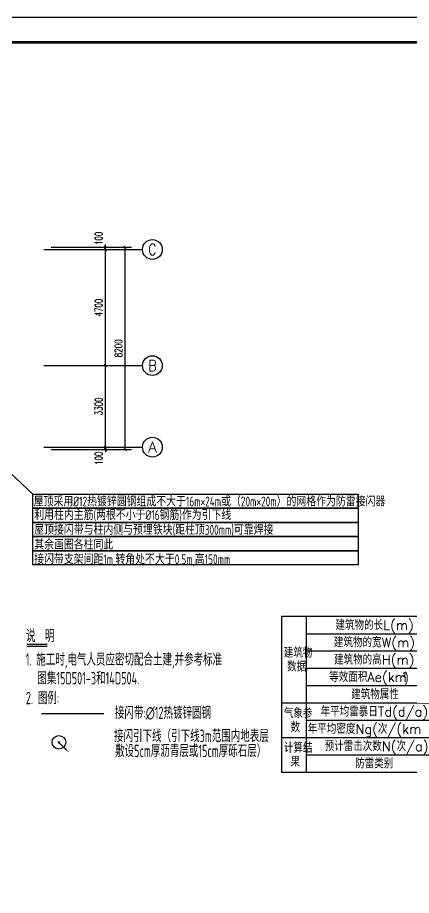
# Model space of a CAD drawing. Extents: x 5394041 to 5729212, y -433068 to -301615.
# Drawn here: x 5529501 to 5545440, y -397078 to -361551 of the extents above; entities that cross this region are included whole.
import ezdxf
from ezdxf.enums import TextEntityAlignment as Align

# ---------------------------------------------------------------- set-up
doc = ezdxf.new("R2010")
doc.units = 0
doc.header["$LTSCALE"] = 1000
doc.header["$MEASUREMENT"] = 0
doc.layers.get('0').update_dxf_attribs({"linetype": 'CONTINUOUS'})
doc.layers.get('Defpoints').update_dxf_attribs({"linetype": 'CONTINUOUS'})
for name, color, linetype in [('1', 7, 'CONTINUOUS'), ('AXIS_TEXT', 7, 'CONTINUOUS'), ('LWIRE', 4, 'CONTINUOUS'), ('PUB_TITLE', 4, 'CONTINUOUS'), ('TEL_TAB', 7, 'CONTINUOUS'), ('WINDOW', 4, 'CONTINUOUS'), ('WIRE-避雷', 4, 'CONTINUOUS'), ('建筑底图', 251, 'CONTINUOUS'), ('电信', 7, 'CONTINUOUS'), ('电气', 3, 'CONTINUOUS')]:
    doc.layers.add(name, color=color, linetype=linetype)
doc.styles.add('_TCH_AXIS', font='COMPLEX', dxfattribs={"bigfont": 'GBCBIG'})
doc.styles.add('_TCH_DIM', font='SIMPLEX', dxfattribs={"bigfont": 'GBCBIG'})
doc.styles.add('_TCH_DIM_T3', font='SIMPLEX', dxfattribs={"width": 0.705882, "bigfont": 'GBCBIG'})
doc.styles.add('_TEL_DIM', font='sceie.shx', dxfattribs={"width": 0.8, "height": 3.5, "bigfont": 'sceic.shx'})
doc.styles.add('COMPLEX', font='COMPLEX')
doc.styles.add('sceie', font='sceie.shx', dxfattribs={"width": 0.7, "bigfont": 'sceic.shx'})
doc.styles.get("Standard").update_dxf_attribs({"font": 'GBENOR', "bigfont": 'GBCBIG'})
doc.linetypes.add('TG_×', pattern='A,2,["×",_TEL_DIM,S=0.1,R=0,X=0,Y=-0.13],0', length=2)
doc.dimstyles.new('_TCH_ARCH&&100', dxfattribs={"dimtxt": 297.5, "dimasz": 100, "dimexe": 250, "dimexo": 300, "dimgap": 126.25, "dimtad": 1, "dimdec": 0, "dimzin": 0, "dimdsep": 46, "dimtxsty": '_TCH_DIM_T3', "dimblk": 'ARCHTICK', "dimcen": 0.09, "dimclrt": 7, "dimazin": 2, "dimtfac": 1, "dimtdec": 0, "dimtix": 1, "dimtmove": 2, "dimatfit": 3, "dimfxl": 0, "dimtolj": 1, "dimtzin": 0, "dimarcsym": 0})

# ---------------------------------------------------------------- blocks, each defined once
blk = doc.blocks.new('$TelecSys$00000080')
for p, q in [((-0.7, -0.7), (0, 0)), ((0.1, 0.1), (0.1, 0.1)), ((-0.1, -0.1), (-0.1, -0.1))]:
    blk.add_line(p, q)
at = {"const_width": 0.142}
blk.add_lwpolyline([(0.07, 0, 1), (-0.07, 0, 1)], format="xyb", close=True, dxfattribs=at)
blk.add_solid([(-0.63, -0.77), (-0.77, -0.63), (-1.15, -1.15)])
at = {"width": 0.8, "flags": 9}
blk.add_attdef('A', (0, 0), '', height=0.00002, rotation=180, dxfattribs=at)
blk = doc.blocks.new('_ArchTick')
at = {"color": 0, "linetype": 'ByBlock', "const_width": 0.4}
blk.add_lwpolyline([(-0.5, -0.5), (0.5, 0.5)], dxfattribs=at)
blk = doc.blocks.new('*D479')
at = {"layer": 'Defpoints', "color": 0, "transparency": 16777216}
for p in [(5530558, -370837), (5533858, -370837), (5530558, -379037)]:
    blk.add_point(p, dxfattribs=at)
at = {"layer": '建筑底图', "color": 0, "lineweight": -2, "transparency": 16777216}
for p, q in [((5530858, -370837), (5534108, -370837)), ((5533858, -379037), (5533858, -370837)), ((5530858, -379037), (5534108, -379037))]:
    blk.add_line(p, q, dxfattribs=at)
at = {"layer": '建筑底图', "color": 0, "lineweight": -2, "transparency": 16777216, "xscale": 100, "yscale": 100, "zscale": 100}
for p, rotation in [((5533858, -370837), 90), ((5533858, -379037), 270)]:
    blk.add_blockref('_ArchTick', p, dxfattribs=dict(at, rotation=rotation))
at = {"layer": '建筑底图', "color": 7, "transparency": 16777216, "insert": (5533583, -374937), "char_height": 297.5, "attachment_point": 5, "rotation": 90, "style": '_TCH_DIM_T3'}
blk.add_mtext('\\A1;8200', dxfattribs=at)
blk = doc.blocks.new('*D480')
at = {"layer": 'Defpoints', "color": 0, "transparency": 16777216}
for p in [(5530558, -378937), (5530558, -379037), (5533058, -378937)]:
    blk.add_point(p, dxfattribs=at)
at = {"layer": '建筑底图', "color": 0, "lineweight": -2, "transparency": 16777216}
for p, q in [((5530858, -378937), (5533308, -378937)), ((5530858, -379037), (5533308, -379037)), ((5533058, -378937), (5533058, -378837)), ((5533058, -379037), (5533058, -378937)), ((5533058, -379037), (5533058, -379137))]:
    blk.add_line(p, q, dxfattribs=at)
at = {"layer": '建筑底图', "color": 0, "lineweight": -2, "transparency": 16777216, "xscale": 100, "yscale": 100, "zscale": 100}
for p, rotation in [((5533058, -378937), 270), ((5533058, -379037), 90)]:
    blk.add_blockref('_ArchTick', p, dxfattribs=dict(at, rotation=rotation))
at = {"layer": '建筑底图', "color": 7, "transparency": 16777216, "insert": (5532783, -379387), "char_height": 297.5, "attachment_point": 5, "rotation": 90, "style": '_TCH_DIM_T3'}
blk.add_mtext('\\A1;100', dxfattribs=at)
blk = doc.blocks.new('*D481')
at = {"layer": 'Defpoints', "color": 0, "transparency": 16777216}
for p in [(5530558, -375637), (5533058, -375637), (5530558, -378937)]:
    blk.add_point(p, dxfattribs=at)
at = {"layer": '建筑底图', "color": 0, "lineweight": -2, "transparency": 16777216}
for p, q in [((5530858, -375637), (5533308, -375637)), ((5533058, -378937), (5533058, -375637)), ((5530858, -378937), (5533308, -378937))]:
    blk.add_line(p, q, dxfattribs=at)
at = {"layer": '建筑底图', "color": 0, "lineweight": -2, "transparency": 16777216, "xscale": 100, "yscale": 100, "zscale": 100}
for p, rotation in [((5533058, -375637), 90), ((5533058, -378937), 270)]:
    blk.add_blockref('_ArchTick', p, dxfattribs=dict(at, rotation=rotation))
at = {"layer": '建筑底图', "color": 7, "transparency": 16777216, "insert": (5532783, -377287), "char_height": 297.5, "attachment_point": 5, "rotation": 90, "style": '_TCH_DIM_T3'}
blk.add_mtext('\\A1;3300', dxfattribs=at)
blk = doc.blocks.new('*D482')
at = {"layer": 'Defpoints', "color": 0, "transparency": 16777216}
for p in [(5530558, -370937), (5533058, -370937), (5530558, -375637)]:
    blk.add_point(p, dxfattribs=at)
at = {"layer": '建筑底图', "color": 0, "lineweight": -2, "transparency": 16777216}
for p, q in [((5530858, -370937), (5533308, -370937)), ((5533058, -375637), (5533058, -370937)), ((5530858, -375637), (5533308, -375637))]:
    blk.add_line(p, q, dxfattribs=at)
at = {"layer": '建筑底图', "color": 0, "lineweight": -2, "transparency": 16777216, "xscale": 100, "yscale": 100, "zscale": 100}
for p, rotation in [((5533058, -370937), 90), ((5533058, -375637), 270)]:
    blk.add_blockref('_ArchTick', p, dxfattribs=dict(at, rotation=rotation))
at = {"layer": '建筑底图', "color": 7, "transparency": 16777216, "insert": (5532783, -373287), "char_height": 297.5, "attachment_point": 5, "rotation": 90, "style": '_TCH_DIM_T3'}
blk.add_mtext('\\A1;4700', dxfattribs=at)
blk = doc.blocks.new('*D483')
at = {"layer": 'Defpoints', "color": 0, "transparency": 16777216}
for p in [(5530558, -370837), (5533058, -370837), (5530558, -370937)]:
    blk.add_point(p, dxfattribs=at)
at = {"layer": '建筑底图', "color": 0, "lineweight": -2, "transparency": 16777216}
for p, q in [((5530858, -370837), (5533308, -370837)), ((5533058, -370837), (5533058, -370737)), ((5533058, -370937), (5533058, -370837)), ((5530858, -370937), (5533308, -370937)), ((5533058, -370937), (5533058, -371037))]:
    blk.add_line(p, q, dxfattribs=at)
at = {"layer": '建筑底图', "color": 0, "lineweight": -2, "transparency": 16777216, "xscale": 100, "yscale": 100, "zscale": 100}
for p, rotation in [((5533058, -370837), 270), ((5533058, -370937), 90)]:
    blk.add_blockref('_ArchTick', p, dxfattribs=dict(at, rotation=rotation))
at = {"layer": '建筑底图', "color": 7, "transparency": 16777216, "insert": (5532783, -370487), "char_height": 297.5, "attachment_point": 5, "rotation": 90, "style": '_TCH_DIM_T3'}
blk.add_mtext('\\A1;100', dxfattribs=at)
blk = doc.blocks.new('_AXISO')
blk.add_circle((0, 0), 0.5)
at = {"layer": 'AXIS_TEXT', "style": 'COMPLEX', "width": 1.041667}
blk.add_attdef('A', text='', height=0.56, dxfattribs=at).set_placement((-0.25, -0.28), (0.25, -0.28), align=Align.FIT)

msp = doc.modelspace()

# ---------------------------------------------------------------- linework, layer by layer
at = {"layer": '1', "color": 3, "linetype": 'Continuous'}
msp.add_circle((5531174.5, -390881.7), 276.5, dxfattribs=at)
at = {"layer": 'PUB_TITLE', "color": 4}
msp.add_lwpolyline([(5498674.7, -420950.6), (5582774.7, -420950.6), (5582774.7, -361550.6), (5498674.7, -361550.6)], close=True, dxfattribs=at)
at = {"layer": 'PUB_TITLE', "color": 4, "const_width": 100}
msp.add_lwpolyline([(5501174.7, -419950.6), (5581774.7, -419950.6), (5581774.7, -362550.6), (5501174.7, -362550.6)], close=True, dxfattribs=at)
at = {"layer": 'TEL_TAB', "color": 0}
msp.add_lwpolyline([(5540181.1, -392084.5), (5551181.1, -392084.5), (5551181.1, -385784.5), (5540181.1, -385784.5)], close=True, dxfattribs=at)
for points in [[(5541181.1, -385784.5), (5541181.1, -392084.5)], [(5541181.1, -386484.5), (5551181.1, -386484.5)], [(5541181.1, -387184.5), (5551181.1, -387184.5)], [(5541181.1, -387884.5), (5551181.1, -387884.5)], [(5541181.1, -388584.5), (5551181.1, -388584.5)], [(5540181.1, -389284.5), (5551181.1, -389284.5)], [(5541181.1, -389984.5), (5551181.1, -389984.5)], [(5540181.1, -390684.5), (5551181.1, -390684.5)], [(5541181.1, -391384.5), (5551181.1, -391384.5)]]:
    msp.add_lwpolyline(points, dxfattribs=at)
at = {"layer": 'WINDOW', "color": 0}
msp.add_line((5528101.8, -378951), (5530123.9, -380834.2), dxfattribs=at)
for points in [[(5530123.9, -380834.2), (5543282.9, -380834.2), (5543282.9, -381408.4), (5530123.9, -381408.4)], [(5530123.9, -381408.4), (5543282.9, -381408.4), (5543282.9, -381982.5), (5530123.9, -381982.5)], [(5530123.9, -381982.5), (5543282.9, -381982.5), (5543283.5, -382556.7), (5530123.9, -382556.7)], [(5530123.9, -382556.7), (5543282.9, -382556.7), (5543279.4, -383130.8), (5530123.9, -383130.8)], [(5530123.9, -383130.8), (5543279.4, -383130.8), (5543282.9, -383704.9), (5530123.9, -383704.9)]]:
    msp.add_lwpolyline(points, close=True, dxfattribs=at)
at = {"layer": 'WIRE-避雷', "color": 3, "linetype": 'TG_×', "const_width": 60}
msp.add_lwpolyline([(5530466.1, -389724.8), (5533003.1, -389724.8)], dxfattribs=at)
at = {"layer": '建筑底图'}
for p, q in [((5530557.7, -370937.3), (5534557.7, -370937.3)), ((5530557.7, -375637.3), (5534557.7, -375637.3)), ((5530557.7, -378937.3), (5534557.7, -378937.3))]:
    msp.add_line(p, q, dxfattribs=at)
at = {"layer": '电气'}
for p, q in [((5530123.9, -381408.4), (5538649.4, -381408.4)), ((5529874.8, -386995), (5530705.5, -386995))]:
    msp.add_line(p, q, dxfattribs=at)
at = {"layer": '电气', "const_width": 48}
msp.add_lwpolyline([(5529874.8, -386919.1), (5530706, -386919.1)], dxfattribs=at)

# ---------------------------------------------------------------- block references
at = {"layer": 'LWIRE', "xscale": 350, "yscale": 350, "zscale": 350, "rotation": 90}
msp.add_blockref('$TelecSys$00000080', (5531174.5, -390885), dxfattribs=at)
at = {"layer": '建筑底图'}
ref = msp.add_blockref('_AXISO', (5534957.7, -370937.3), dxfattribs=dict(at, xscale=800, yscale=800, zscale=800))
ref.add_attrib('A', 'C', dxfattribs={"layer": 'AXIS_TEXT', "color": 0, "height": 455.7, "style": '_TCH_AXIS'}).set_placement((5534794.9, -371165.2), (5535120.4, -371165.2), align=Align.FIT)
ref = msp.add_blockref('_AXISO', (5534957.7, -375637.3), dxfattribs=dict(at, xscale=800, yscale=800, zscale=800))
ref.add_attrib('A', 'B', dxfattribs={"layer": 'AXIS_TEXT', "color": 0, "height": 435.3, "style": '_TCH_AXIS'}).set_placement((5534781.5, -375855), (5535133.9, -375855), align=Align.FIT)
ref = msp.add_blockref('_AXISO', (5534957.7, -378937.3), dxfattribs=dict(at, xscale=800, yscale=800, zscale=800))
ref.add_attrib('A', 'A', dxfattribs={"layer": 'AXIS_TEXT', "color": 0, "height": 425.2, "style": '_TCH_AXIS'}).set_placement((5534775.5, -379149.9), (5535139.9, -379149.9), align=Align.FIT)

# ---------------------------------------------------------------- texts
at = {"layer": 'TEL_TAB', "color": 0, "style": '_TCH_DIM'}
for s, height, p in [('建筑物的长L(m)', 385.82, (5542365, -386334.5)), ('建筑物的宽W(m)', 385.82, (5542300.7, -387034.5)), ('建筑物', 385.82, (5540275.2, -387454.5)), ('数据', 385.82, (5540410.5, -388014.5)), ('建筑物的高H(m)', 385.82, (5542308.4, -387734.5)), ('等效面积Ae(km', 385.82, (5542111.6, -388434.5)), ('建筑物属性', 385.82, (5543002.4, -389134.5)), ('年平均雷暴日Td(d/a)', 385.816, (5541765.3, -389834.5)), ('气象参', 385.82, (5540277.4, -389904.5)), ('数', 385.8, (5540546.6, -390464.5)), ('年平均密度Ng(次/(km', 385.816, (5541245.2, -390534.5)), ('预计雷击次数N(次/a)', 385.816, (5541926.5, -391234.5)), ('计算结', 385.82, (5540277.4, -391304.5)), ('果', 385.8, (5540546.6, -391864.5)), ('防雷类别', 385.82, (5543162, -391934.5))]:
    msp.add_text(s, height=height, dxfattribs=at).set_placement(p)
at = {"layer": 'TEL_TAB', "color": 0, "style": '_TCH_DIM', "width": 0.705882}
for s, height, p in [('2', 170, (5545090.6, -388234.5)), (')', 340, (5545170.6, -388434.5))]:
    msp.add_text(s, height=height, dxfattribs=at).set_placement(p)
at = {"layer": '电信', "color": 7, "style": 'sceie'}
for s, height, width, p in [('屋顶采用%%C12热镀锌圆钢组成不大于16m×24m或（20m×20m）的网格作为防雷接闪器', 400, 0.8, (5530156.2, -381335.8)), ('利用柱内主筋(两根不小于%%C16钢筋)作为引下线', 400, 0.8, (5530175.3, -381882.3)), ('屋顶接闪带与柱内侧与预埋铁块(距柱顶300mm)可靠焊接', 400, 0.8, (5530175.3, -382482.1)), ('其余画圈各柱同此', 400, 0.8, (5530175.3, -383080.6)), ('接闪带支架间距1m,转角处不大于0.5m,高150mm', 400, 0.8, (5530175.3, -383673.1)), ('说  明', 500, 0.7, (5529843.5, -386824.3)), ('1. 施工时,电气人员应密切配合土建,并参考标准', 500, 0.7, (5529833.5, -387780.1)), ('图集15D501-3和14D504.', 500, 0.7, (5530300.9, -388537.2)), ('2. 图例:', 500, 0.7, (5529837.9, -389338.8)), ('接闪带:∅12热镀锌圆钢', 500, 0.7, (5533438.6, -389933.5)), ('接闪引下线（引下线3m范围内地表层', 500, 0.7, (5533404.8, -390873.8)), ('敷设5cm厚沥青层或15cm厚砾石层）', 500, 0.7, (5533448, -391479.1))]:
    msp.add_text(s, height=height, dxfattribs=dict(at, width=width)).set_placement(p)

# ---------------------------------------------------------------- dimensions: what is measured, and where the dimension line sits
at = {"layer": '建筑底图'}
for base, p1, p2, picture, middle in [((5533057.7, -370837.3), (5530557.7, -370937.3), (5530557.7, -370837.3), '*D483', (5532782.7, -370487.3)), ((5533057.7, -378937.3), (5530557.7, -379037.3), (5530557.7, -378937.3), '*D480', (5532782.7, -379387.3))]:
    dim = msp.add_linear_dim(base=base, p1=p1, p2=p2, angle=90, dimstyle='_TCH_ARCH&&100', dxfattribs=at)
    dim.commit()
    dim.dimension.update_dxf_attribs({"geometry": picture, "text_midpoint": middle, "dimtype": 161})
for p1, p2, distance, picture, middle in [((5530557.7, -379037.3), (5530557.7, -370837.3), -3300, '*D479', (5533582.7, -374937.3)), ((5530557.7, -375637.3), (5530557.7, -370937.3), -2500, '*D482', (5532782.7, -373287.3)), ((5530557.7, -378937.3), (5530557.7, -375637.3), -2500, '*D481', (5532782.7, -377287.3))]:
    dim = msp.add_aligned_dim(p1=p1, p2=p2, distance=distance, dimstyle='_TCH_ARCH&&100', dxfattribs=at)
    dim.commit()
    dim.dimension.update_dxf_attribs({"geometry": picture, "text_midpoint": middle})

doc.saveas('drawing.dxf')
